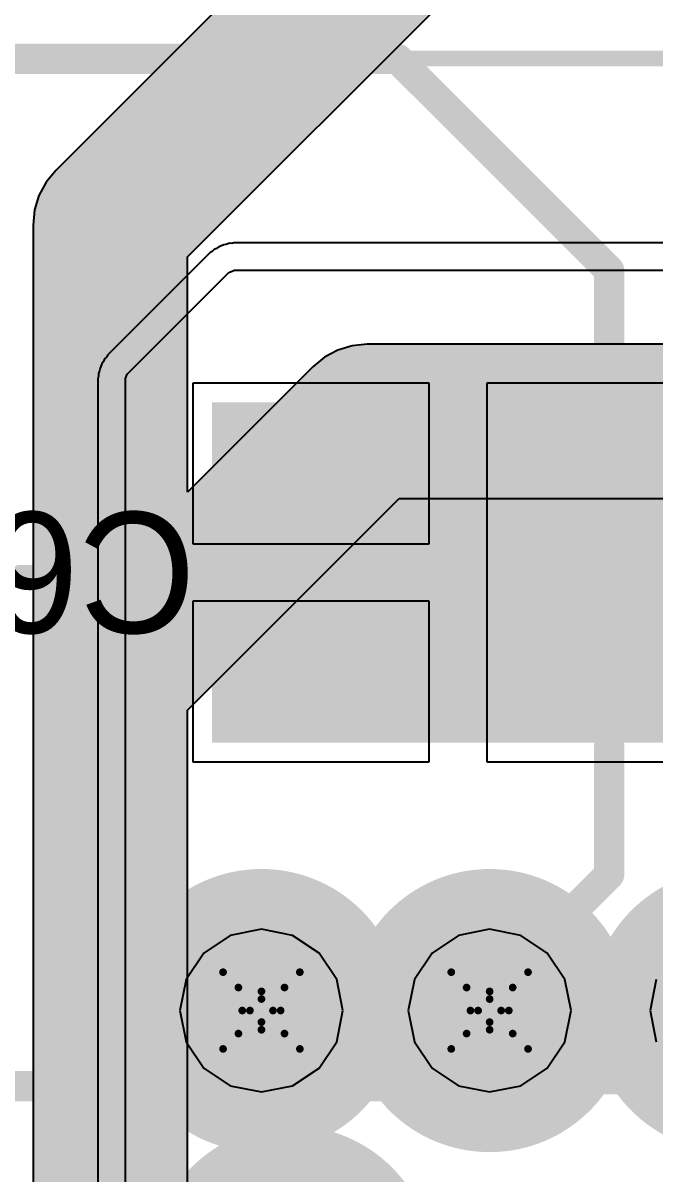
# Model space of a CAD drawing. Header units: millimetres. Extents: x -0.2 to 11.1, y -5.4 to 4.7.
# Drawn here: x 0.8474 to 1.0119, y 1.3944 to 1.6944 of the extents above; entities that cross this region are included whole.
import ezdxf

# ---------------------------------------------------------------- set-up
doc = ezdxf.new("R2010")
doc.units = ezdxf.units.MM
doc.header["$MEASUREMENT"] = 0
for name, color, linetype in [('BottomLayer', 5, 'Continuous'), ('DrillDrawing', 1, 'Continuous'), ('InternalPlane1', 76, 'Continuous'), ('InternalPlane2', 16, 'Continuous'), ('Mechanical1', 6, 'Continuous'), ('Mechanical3', 76, 'Continuous'), ('Mechanical5', 56, 'Continuous'), ('TopLayer', 1, 'Continuous'), ('TopOverlay', 2, 'Continuous'), ('TopPaste', 8, 'Continuous'), ('TopSolder', 216, 'Continuous'), ('ViaHoleLayer', 16, 'Continuous')]:
    doc.layers.add(name, color=color, linetype=linetype)

# ---------------------------------------------------------------- blocks, each defined once
blk = doc.blocks.new('CAP_EEV_SERIES_121')
at = {"layer": 'TopLayer'}
blk.add_hatch(color=1, dxfattribs=at).paths.add_polyline_path([(-0.15354, 0.03937), (-0.03543, 0.03937), (-0.03543, -0.03937), (-0.15354, -0.03937)])
at = {"layer": 'TopPaste'}
blk.add_hatch(color=8, dxfattribs=at).paths.add_polyline_path([(-0.15854, 0.04437), (-0.03043, 0.04437), (-0.03043, -0.04437), (-0.15854, -0.04437)])
at = {"layer": 'TopSolder'}
blk.add_hatch(color=216, dxfattribs=at).paths.add_polyline_path([(-0.15551, 0.04134), (-0.03346, 0.04134), (-0.03346, -0.04134), (-0.15551, -0.04134)])
at = {"layer": 'Mechanical1', "const_width": 0.00394}
for points in [[(0.14961, 0.13402), (-0.14961, 0.13402)], [(0.14961, -0.13402), (-0.14961, -0.13402)]]:
    blk.add_lwpolyline(points, dxfattribs=at)
at = {"layer": 'Mechanical3', "const_width": 0.00394}
for points in [[(0.15748, 0.13386), (-0.15748, 0.13386)], [(0, 0.01969), (0, -0.01969)], [(0.01969, 0), (-0.01969, 0)], [(0.15748, -0.13386), (-0.15748, -0.13386)]]:
    blk.add_lwpolyline(points, dxfattribs=at)
at = {"layer": 'Mechanical3', "const_width": 0.00197}
for points in [[(-0.00098, 0.01969, 1), (0.00098, 0.01969, 1)], [(-0.02067, 0, 1), (-0.0187, 0, 1)], [(0.0187, 0, 1), (0.02067, 0, 1)], [(-0.00098, -0.01969, 1), (0.00098, -0.01969, 1)]]:
    blk.add_lwpolyline(points, format="xyb", close=True, dxfattribs=at)
at = {"layer": 'Mechanical5', "const_width": 0.00394}
for points in [[(0.15748, 0.13386), (-0.15748, 0.13386)], [(0.15748, -0.13386), (-0.15748, -0.13386)]]:
    blk.add_lwpolyline(points, dxfattribs=at)
at = {"layer": 'TopOverlay'}
for points, const_width in [([(-0.07874, 0.13386), (-0.13386, 0.07874)], 0.00787), ([(0.13386, 0.13386), (-0.07874, 0.13386)], 0.00787), ([(-0.1378, 0.12598), (-0.1378, 0.10236)], 0.00394), ([(-0.12611, 0.11465), (-0.14973, 0.11465)], 0.00394), ([(-0.13386, 0.07874), (-0.13386, 0.04528)], 0.00787), ([(-0.13386, -0.04528), (-0.13386, -0.07874)], 0.00787), ([(-0.07874, -0.13386), (-0.13386, -0.07874)], 0.00787), ([(0.13386, -0.13386), (-0.07874, -0.13386)], 0.00787)]:
    blk.add_lwpolyline(points, dxfattribs=dict(at, const_width=const_width))
for points, const_width in [([(-0.08071, 0.13386, 1), (-0.07677, 0.13386, 1)], 0.00394), ([(-0.08071, 0.13386, 1), (-0.07677, 0.13386, 1)], 0.00394), ([(-0.13878, 0.12598, 1), (-0.13681, 0.12598, 1)], 0.00197), ([(-0.12709, 0.11465, 1), (-0.12512, 0.11465, 1)], 0.00197), ([(-0.13878, 0.10236, 1), (-0.13681, 0.10236, 1)], 0.00197), ([(-0.13583, 0.07874, 1), (-0.13189, 0.07874, 1)], 0.00394), ([(-0.13583, 0.07874, 1), (-0.13189, 0.07874, 1)], 0.00394), ([(-0.13583, 0.04528, 1), (-0.13189, 0.04528, 1)], 0.00394), ([(-0.13583, -0.04528, 1), (-0.13189, -0.04528, 1)], 0.00394), ([(-0.13583, -0.07874, 1), (-0.13189, -0.07874, 1)], 0.00394), ([(-0.13583, -0.07874, 1), (-0.13189, -0.07874, 1)], 0.00394), ([(-0.08071, -0.13386, 1), (-0.07677, -0.13386, 1)], 0.00394), ([(-0.08071, -0.13386, 1), (-0.07677, -0.13386, 1)], 0.00394)]:
    blk.add_lwpolyline(points, format="xyb", close=True, dxfattribs=dict(at, const_width=const_width))
at = {"layer": 'Mechanical5'}
blk.add_text('C6', height=0.031496, dxfattribs=at).set_placement((-0.02624, -0.01574))

msp = doc.modelspace()

# ---------------------------------------------------------------- hatches: boundary and pattern name
at = {"layer": 'BottomLayer'}
h = msp.add_hatch(color=5, dxfattribs=at)
edge = h.paths.add_edge_path()
edge.add_arc((0.90945, 1.43701), 0.01181, 0, 360)
h = msp.add_hatch(color=5, dxfattribs=at)
edge = h.paths.add_edge_path()
edge.add_arc((0.96888, 1.43701), 0.01181, 0, 360)
at = {"layer": 'InternalPlane1'}
h = msp.add_hatch(color=76, dxfattribs=at)
edge = h.paths.add_edge_path()
edge.add_arc((0.90945, 1.43701), 0.03689, 0, 360)
h = msp.add_hatch(color=76, dxfattribs=at)
edge = h.paths.add_edge_path()
edge.add_arc((0.96888, 1.43701), 0.03689, 0, 360)
h = msp.add_hatch(color=76, dxfattribs=at)
edge = h.paths.add_edge_path()
edge.add_arc((1.03187, 1.43701), 0.03689, 0, 360)
h = msp.add_hatch(color=76, dxfattribs=at)
edge = h.paths.add_edge_path()
edge.add_arc((0.91732, 1.37008), 0.03689, 0, 360)
at = {"layer": 'TopLayer'}
h = msp.add_hatch(color=1, dxfattribs=at)
edge = h.paths.add_edge_path()
edge.add_arc((0.90945, 1.43701), 0.01181, 0, 360)
h = msp.add_hatch(color=1, dxfattribs=at)
edge = h.paths.add_edge_path()
edge.add_arc((0.96888, 1.43701), 0.01181, 0, 360)
at = {"layer": 'ViaHoleLayer'}
h = msp.add_hatch(color=16, dxfattribs=at)
edge = h.paths.add_edge_path()
edge.add_arc((0.90945, 1.43701), 0.00689, 0, 360)
h = msp.add_hatch(color=16, dxfattribs=at)
edge = h.paths.add_edge_path()
edge.add_arc((0.96888, 1.43701), 0.00689, 0, 360)

# ---------------------------------------------------------------- linework, layer by layer
at = {"layer": 'BottomLayer'}
for p, q in [((0.90945, 1.45823), (0.90133, 1.45661)), ((0.91757, 1.45661), (0.90945, 1.45823)), ((0.96888, 1.45823), (0.96076, 1.45661)), ((0.977, 1.45661), (0.96888, 1.45823)), ((0.90133, 1.45661), (0.89444, 1.45201)), ((0.92445, 1.45201), (0.91757, 1.45661)), ((0.96076, 1.45661), (0.95387, 1.45201)), ((0.98388, 1.45201), (0.977, 1.45661)), ((0.89444, 1.45201), (0.88985, 1.44513)), ((0.92905, 1.44513), (0.92445, 1.45201)), ((0.95387, 1.45201), (0.94927, 1.44513)), ((0.98848, 1.44513), (0.98388, 1.45201)), ((0.88985, 1.44513), (0.88823, 1.43701)), ((0.93067, 1.43701), (0.92905, 1.44513)), ((0.94927, 1.44513), (0.94766, 1.43701)), ((0.9901, 1.43701), (0.98848, 1.44513)), ((1.01227, 1.44513), (1.01065, 1.43701)), ((0.88823, 1.43701), (0.88985, 1.42889)), ((0.92905, 1.42889), (0.93067, 1.43701)), ((0.94766, 1.43701), (0.94927, 1.42889)), ((0.98848, 1.42889), (0.9901, 1.43701)), ((1.01065, 1.43701), (1.01227, 1.42889)), ((0.88985, 1.42889), (0.89444, 1.422)), ((0.92445, 1.422), (0.92905, 1.42889)), ((0.94927, 1.42889), (0.95387, 1.422)), ((0.98388, 1.422), (0.98848, 1.42889)), ((0.89444, 1.422), (0.90133, 1.4174)), ((0.91757, 1.4174), (0.92445, 1.422)), ((0.95387, 1.422), (0.96076, 1.4174)), ((0.977, 1.4174), (0.98388, 1.422)), ((0.90133, 1.4174), (0.90945, 1.41579)), ((0.90945, 1.41579), (0.91757, 1.4174)), ((0.96076, 1.4174), (0.96888, 1.41579)), ((0.96888, 1.41579), (0.977, 1.4174))]:
    msp.add_line(p, q, dxfattribs=at)
at = {"layer": 'DrillDrawing', "const_width": 0.002}
for points in [[(0.89945, 1.44701), (0.90945, 1.44201)], [(0.89945, 1.44701), (0.90445, 1.43701)], [(0.90945, 1.44201), (0.91945, 1.44701)], [(0.91445, 1.43701), (0.91945, 1.44701)], [(0.95888, 1.44701), (0.96888, 1.44201)], [(0.95888, 1.44701), (0.96388, 1.43701)], [(0.96888, 1.44201), (0.97888, 1.44701)], [(0.97388, 1.43701), (0.97888, 1.44701)], [(0.90345, 1.44301), (0.90945, 1.44001)], [(0.90345, 1.44301), (0.90645, 1.43701)], [(0.90945, 1.44001), (0.91545, 1.44301)], [(0.91245, 1.43701), (0.91545, 1.44301)], [(0.96288, 1.44301), (0.96888, 1.44001)], [(0.96288, 1.44301), (0.96588, 1.43701)], [(0.96888, 1.44001), (0.97488, 1.44301)], [(0.97188, 1.43701), (0.97488, 1.44301)], [(0.89945, 1.42701), (0.90445, 1.43701)], [(0.90345, 1.43101), (0.90645, 1.43701)], [(0.91245, 1.43701), (0.91545, 1.43101)], [(0.91445, 1.43701), (0.91945, 1.42701)], [(0.95888, 1.42701), (0.96388, 1.43701)], [(0.96288, 1.43101), (0.96588, 1.43701)], [(0.97188, 1.43701), (0.97488, 1.43101)], [(0.97388, 1.43701), (0.97888, 1.42701)], [(0.90345, 1.43101), (0.90945, 1.43401)], [(0.90945, 1.43401), (0.91545, 1.43101)], [(0.96288, 1.43101), (0.96888, 1.43401)], [(0.96888, 1.43401), (0.97488, 1.43101)], [(0.89945, 1.42701), (0.90945, 1.43201)], [(0.90945, 1.43201), (0.91945, 1.42701)], [(0.95888, 1.42701), (0.96888, 1.43201)], [(0.96888, 1.43201), (0.97888, 1.42701)]]:
    msp.add_lwpolyline(points, dxfattribs=at)
at = {"layer": 'DrillDrawing', "const_width": 0.001}
for points in [[(0.89895, 1.44701, 1), (0.89995, 1.44701, 1)], [(0.89895, 1.44701, 1), (0.89995, 1.44701, 1)], [(0.91895, 1.44701, 1), (0.91995, 1.44701, 1)], [(0.91895, 1.44701, 1), (0.91995, 1.44701, 1)], [(0.95838, 1.44701, 1), (0.95938, 1.44701, 1)], [(0.95838, 1.44701, 1), (0.95938, 1.44701, 1)], [(0.97838, 1.44701, 1), (0.97938, 1.44701, 1)], [(0.97838, 1.44701, 1), (0.97938, 1.44701, 1)], [(0.90295, 1.44301, 1), (0.90395, 1.44301, 1)], [(0.90295, 1.44301, 1), (0.90395, 1.44301, 1)], [(0.90895, 1.44201, 1), (0.90995, 1.44201, 1)], [(0.90895, 1.44201, 1), (0.90995, 1.44201, 1)], [(0.91495, 1.44301, 1), (0.91595, 1.44301, 1)], [(0.91495, 1.44301, 1), (0.91595, 1.44301, 1)], [(0.96238, 1.44301, 1), (0.96338, 1.44301, 1)], [(0.96238, 1.44301, 1), (0.96338, 1.44301, 1)], [(0.96838, 1.44201, 1), (0.96938, 1.44201, 1)], [(0.96838, 1.44201, 1), (0.96938, 1.44201, 1)], [(0.97438, 1.44301, 1), (0.97538, 1.44301, 1)], [(0.97438, 1.44301, 1), (0.97538, 1.44301, 1)], [(0.90895, 1.44001, 1), (0.90995, 1.44001, 1)], [(0.90895, 1.44001, 1), (0.90995, 1.44001, 1)], [(0.96838, 1.44001, 1), (0.96938, 1.44001, 1)], [(0.96838, 1.44001, 1), (0.96938, 1.44001, 1)], [(0.90395, 1.43701, 1), (0.90495, 1.43701, 1)], [(0.90395, 1.43701, 1), (0.90495, 1.43701, 1)], [(0.90595, 1.43701, 1), (0.90695, 1.43701, 1)], [(0.90595, 1.43701, 1), (0.90695, 1.43701, 1)], [(0.91195, 1.43701, 1), (0.91295, 1.43701, 1)], [(0.91195, 1.43701, 1), (0.91295, 1.43701, 1)], [(0.91395, 1.43701, 1), (0.91495, 1.43701, 1)], [(0.91395, 1.43701, 1), (0.91495, 1.43701, 1)], [(0.96338, 1.43701, 1), (0.96438, 1.43701, 1)], [(0.96338, 1.43701, 1), (0.96438, 1.43701, 1)], [(0.96538, 1.43701, 1), (0.96638, 1.43701, 1)], [(0.96538, 1.43701, 1), (0.96638, 1.43701, 1)], [(0.97138, 1.43701, 1), (0.97238, 1.43701, 1)], [(0.97138, 1.43701, 1), (0.97238, 1.43701, 1)], [(0.97338, 1.43701, 1), (0.97438, 1.43701, 1)], [(0.97338, 1.43701, 1), (0.97438, 1.43701, 1)], [(0.90895, 1.43401, 1), (0.90995, 1.43401, 1)], [(0.90895, 1.43401, 1), (0.90995, 1.43401, 1)], [(0.96838, 1.43401, 1), (0.96938, 1.43401, 1)], [(0.96838, 1.43401, 1), (0.96938, 1.43401, 1)], [(0.90295, 1.43101, 1), (0.90395, 1.43101, 1)], [(0.90295, 1.43101, 1), (0.90395, 1.43101, 1)], [(0.90895, 1.43201, 1), (0.90995, 1.43201, 1)], [(0.90895, 1.43201, 1), (0.90995, 1.43201, 1)], [(0.91495, 1.43101, 1), (0.91595, 1.43101, 1)], [(0.91495, 1.43101, 1), (0.91595, 1.43101, 1)], [(0.96238, 1.43101, 1), (0.96338, 1.43101, 1)], [(0.96238, 1.43101, 1), (0.96338, 1.43101, 1)], [(0.96838, 1.43201, 1), (0.96938, 1.43201, 1)], [(0.96838, 1.43201, 1), (0.96938, 1.43201, 1)], [(0.97438, 1.43101, 1), (0.97538, 1.43101, 1)], [(0.97438, 1.43101, 1), (0.97538, 1.43101, 1)], [(0.89895, 1.42701, 1), (0.89995, 1.42701, 1)], [(0.89895, 1.42701, 1), (0.89995, 1.42701, 1)], [(0.91895, 1.42701, 1), (0.91995, 1.42701, 1)], [(0.91895, 1.42701, 1), (0.91995, 1.42701, 1)], [(0.95838, 1.42701, 1), (0.95938, 1.42701, 1)], [(0.95838, 1.42701, 1), (0.95938, 1.42701, 1)], [(0.97838, 1.42701, 1), (0.97938, 1.42701, 1)], [(0.97838, 1.42701, 1), (0.97938, 1.42701, 1)]]:
    msp.add_lwpolyline(points, format="xyb", close=True, dxfattribs=at)
at = {"layer": 'InternalPlane2'}
for p, q in [((1.08815, 1.88823), (0.85587, 1.65594)), ((0.89018, 1.63341), (1.11069, 1.85392)), ((0.85587, 1.65594), (0.85337, 1.6529)), ((0.85337, 1.6529), (0.85151, 1.64942)), ((0.85151, 1.64942), (0.85037, 1.64565)), ((0.85037, 1.64565), (0.84998, 1.64173)), ((0.84998, 1.64173), (0.84998, 1.52362)), ((0.89018, 1.57214), (0.89018, 1.63341)), ((0.92932, 1.60912), (0.92584, 1.60726)), ((0.93309, 1.61026), (0.92932, 1.60912)), ((0.93701, 1.61065), (0.93309, 1.61026)), ((1.12992, 1.61065), (0.93701, 1.61065)), ((0.9228, 1.60476), (0.89018, 1.57214)), ((0.92584, 1.60726), (0.9228, 1.60476)), ((0.89018, 1.5153), (0.94533, 1.57045)), ((0.94533, 1.57045), (1.1216, 1.57045)), ((0.84998, 1.52362), (0.84998, 1.26423)), ((0.89018, 0.93352), (0.89018, 1.5153))]:
    msp.add_line(p, q, dxfattribs=at)
at = {"layer": 'InternalPlane2', "const_width": 0.04}
for points in [[(0.87008, 1.64173), (1.10236, 1.87402)], [(0.87008, 1.25591), (0.87008, 1.64173)], [(0.87008, 1.52362), (0.93701, 1.59055)], [(0.93701, 1.59055), (1.12992, 1.59055)], [(0.87008, 0.9252), (0.87008, 1.52362)]]:
    msp.add_lwpolyline(points, dxfattribs=at)
at = {"layer": 'InternalPlane2'}
for points, const_width in [([(0.86008, 1.64173, 1), (0.88008, 1.64173, 1)], 0.02), ([(0.86008, 1.64173, 1), (0.88008, 1.64173, 1)], 0.02), ([(0.92701, 1.59055, 1), (0.94701, 1.59055, 1)], 0.02), ([(0.92701, 1.59055, 1), (0.94701, 1.59055, 1)], 0.02), ([(0.86008, 1.52362, 1), (0.88008, 1.52362, 1)], 0.02), ([(0.86008, 1.52362, 1), (0.88008, 1.52362, 1)], 0.02), ([(0.89775, 1.46228, 1), (0.90275, 1.46228, 1)], 0.005), ([(0.91615, 1.46228, 1), (0.92115, 1.46228, 1)], 0.005), ([(0.95718, 1.46228, 1), (0.96218, 1.46228, 1)], 0.005), ([(0.97557, 1.46228, 1), (0.98057, 1.46228, 1)], 0.005), ([(0.88168, 1.4462, 1), (0.88668, 1.4462, 1)], 0.005), ([(0.93222, 1.4462, 1), (0.93722, 1.4462, 1)], 0.005), ([(0.94111, 1.4462, 1), (0.94611, 1.4462, 1)], 0.005), ([(0.99165, 1.4462, 1), (0.99665, 1.4462, 1)], 0.005), ([(1.0041, 1.4462, 1), (1.0091, 1.4462, 1)], 0.005), ([(0.88168, 1.42781, 1), (0.88668, 1.42781, 1)], 0.005), ([(0.93222, 1.42781, 1), (0.93722, 1.42781, 1)], 0.005), ([(0.94111, 1.42781, 1), (0.94611, 1.42781, 1)], 0.005), ([(0.99165, 1.42781, 1), (0.99665, 1.42781, 1)], 0.005), ([(1.0041, 1.42781, 1), (1.0091, 1.42781, 1)], 0.005), ([(0.89775, 1.41174, 1), (0.90275, 1.41174, 1)], 0.005), ([(0.91615, 1.41174, 1), (0.92115, 1.41174, 1)], 0.005), ([(0.95718, 1.41174, 1), (0.96218, 1.41174, 1)], 0.005), ([(0.97557, 1.41174, 1), (0.98057, 1.41174, 1)], 0.005), ([(0.90563, 1.39535, 1), (0.91063, 1.39535, 1)], 0.005), ([(0.92402, 1.39535, 1), (0.92902, 1.39535, 1)], 0.005)]:
    msp.add_lwpolyline(points, format="xyb", close=True, dxfattribs=dict(at, const_width=const_width))
at = {"layer": 'InternalPlane2', "const_width": 0.01}
for points in [[(0.90025, 1.46228, -0.176327), (0.91865, 1.46228)], [(0.95968, 1.46228, -0.176327), (0.97807, 1.46228)], [(0.88418, 1.42781, -0.176327), (0.88418, 1.4462)], [(0.93472, 1.4462, -0.176327), (0.93472, 1.42781)], [(0.94361, 1.42781, -0.176327), (0.94361, 1.4462)], [(0.99415, 1.4462, -0.176327), (0.99415, 1.42781)], [(1.0066, 1.42781, -0.176327), (1.0066, 1.4462)], [(0.91865, 1.41174, -0.176327), (0.90025, 1.41174)], [(0.97807, 1.41174, -0.176327), (0.95968, 1.41174)], [(0.90813, 1.39535, -0.176327), (0.92652, 1.39535)]]:
    msp.add_lwpolyline(points, format="xyb", dxfattribs=at)
at = {"layer": 'TopLayer'}
for p, q in [((0.89662, 1.63486), (0.89603, 1.63447)), ((0.89711, 1.63536), (0.89662, 1.63486)), ((0.89776, 1.63563), (0.89711, 1.63536)), ((0.89835, 1.63602), (0.89776, 1.63563)), ((0.89839, 1.63603), (0.89835, 1.63602)), ((0.89951, 1.63649), (0.89839, 1.63603)), ((0.89839, 1.63603), (0.89839, 1.63603)), ((0.89955, 1.63652), (0.89951, 1.63649)), ((0.89951, 1.63649), (0.89951, 1.63649)), ((0.90023, 1.63665), (0.89955, 1.63652)), ((0.90088, 1.63692), (0.90023, 1.63665)), ((0.901, 1.63692), (0.90088, 1.63692)), ((0.9011, 1.63696), (0.901, 1.63692)), ((0.9017, 1.63694), (0.9011, 1.63696)), ((0.9011, 1.63696), (0.9011, 1.63696)), ((0.90228, 1.63706), (0.9017, 1.63694)), ((1.1465, 1.63706), (0.90228, 1.63706)), ((0.89603, 1.63447), (0.86947, 1.60791)), ((0.87451, 1.60286), (0.90108, 1.62942)), ((0.90108, 1.62942), (0.90112, 1.62943)), ((0.90112, 1.62943), (0.90224, 1.6299)), ((0.90224, 1.6299), (0.90228, 1.62992)), ((0.90228, 1.62992), (0.90228, 1.62992)), ((0.90228, 1.62992), (1.1465, 1.62992)), ((0.86947, 1.60791), (0.86908, 1.60732)), ((0.86791, 1.60555), (0.86744, 1.60442)), ((0.86792, 1.60559), (0.86791, 1.60555)), ((0.86831, 1.60618), (0.86792, 1.60559)), ((0.86858, 1.60682), (0.86831, 1.60618)), ((0.86908, 1.60732), (0.86858, 1.60682)), ((0.86702, 1.60235), (0.86688, 1.60166)), ((0.86728, 1.6037), (0.86702, 1.60305)), ((0.86702, 1.60305), (0.86702, 1.60235)), ((0.86742, 1.60439), (0.86728, 1.6037)), ((0.86744, 1.60442), (0.86742, 1.60439)), ((0.87404, 1.60169), (0.8745, 1.60282)), ((0.8745, 1.60282), (0.87451, 1.60286)), ((0.87451, 1.60286), (0.87451, 1.60286)), ((0.86688, 1.60166), (0.86688, 1.5)), ((0.87402, 1.60166), (0.87404, 1.60169)), ((0.87402, 1.5), (0.87402, 1.60166)), ((0.95313, 1.60055), (0.89157, 1.60055)), ((0.89157, 1.60055), (0.89157, 1.55868)), ((0.95313, 1.55868), (0.95313, 1.60055)), ((1.02968, 1.60055), (0.96813, 1.60055)), ((0.96813, 1.60055), (0.96813, 1.55118)), ((0.89157, 1.55868), (0.95313, 1.55868)), ((0.96813, 1.55118), (0.96813, 1.50181)), ((0.95313, 1.54368), (0.89157, 1.54368)), ((0.89157, 1.54368), (0.89157, 1.50181)), ((0.95313, 1.50181), (0.95313, 1.54368)), ((0.86688, 1.5), (0.86688, 1.35503)), ((0.87402, 1.35503), (0.87402, 1.5)), ((0.89157, 1.50181), (0.95313, 1.50181)), ((0.96813, 1.50181), (1.02346, 1.50181))]:
    msp.add_line(p, q, dxfattribs=at)

# ---------------------------------------------------------------- block references
at = {"rotation": 180}
msp.add_blockref('CAP_EEV_SERIES_121', (0.86614, 1.55118), dxfattribs=at)

doc.saveas('drawing.dxf')
